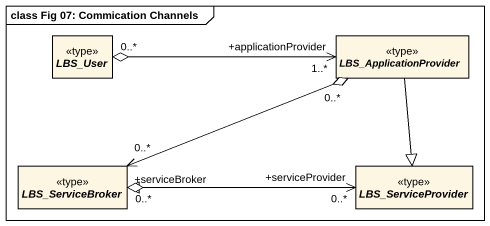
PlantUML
@startuml
mainframe class Fig 07: Commication Channels
hide circle
hide empty members
abstract class LBS_User <<type>>
abstract class LBS_ApplicationProvider <<type>>
abstract class LBS_ServiceBroker <<type>>
abstract class LBS_ServiceProvider <<type>>
LBS_User "0..*" o-right-> "+applicationProvider\n1..*" LBS_ApplicationProvider
LBS_ApplicationProvider "0..*" o-left-> "+serviceBroker\n0..*" LBS_ServiceBroker
LBS_ApplicationProvider --|> LBS_ServiceProvider
LBS_ServiceBroker "0..*" o-right-> "+serviceProvider\n0..*" LBS_ServiceProvider
LBS_ServiceProvider -left-|> LBS_ServiceBroker
@enduml
